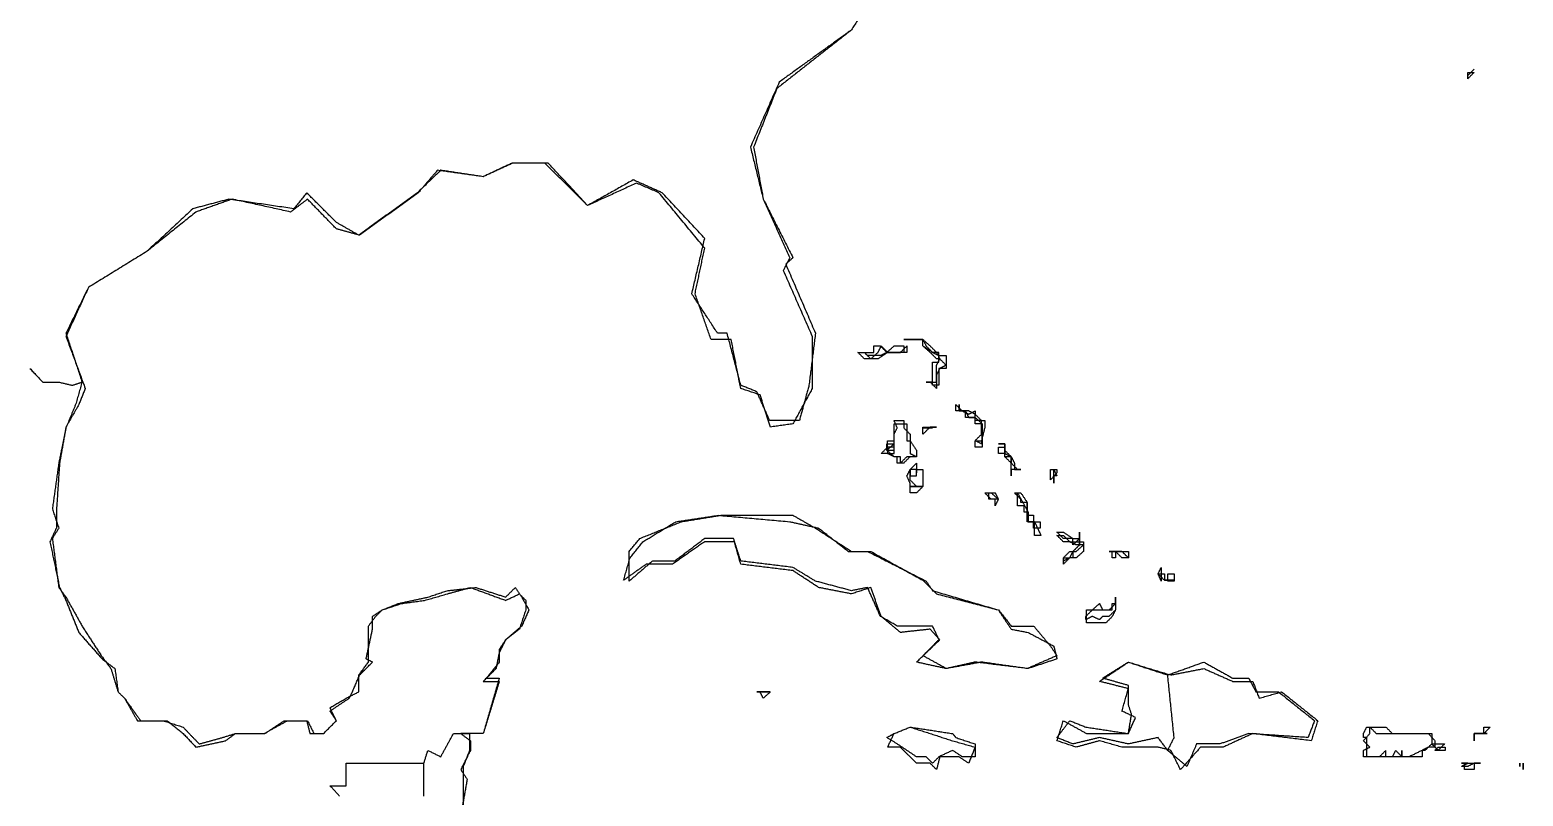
# Model space of a CAD drawing. Header units: millimetres. Extents: x 4 to 525, y -334 to -6.
# Drawn here: x 117.13 to 166.37, y -215.24 to -189.97 of the extents above; entities that cross this region are included whole.
import ezdxf

# ---------------------------------------------------------------- set-up
doc = ezdxf.new("R2010")
doc.units = ezdxf.units.MM
for name, color, linetype in [('boundaries229', 7, 'CONTINUOUS'), ('boundaries366', 7, 'CONTINUOUS'), ('boundaries371', 7, 'CONTINUOUS'), ('boundaries417', 7, 'CONTINUOUS'), ('boundaries418', 7, 'CONTINUOUS'), ('boundaries423', 7, 'CONTINUOUS'), ('boundaries424', 7, 'CONTINUOUS'), ('boundaries428', 7, 'CONTINUOUS'), ('boundaries429', 7, 'CONTINUOUS'), ('boundaries435', 7, 'CONTINUOUS'), ('boundaries437', 7, 'CONTINUOUS'), ('boundaries439', 7, 'CONTINUOUS'), ('boundaries441', 7, 'CONTINUOUS'), ('boundaries442', 7, 'CONTINUOUS'), ('boundaries448', 7, 'CONTINUOUS'), ('boundaries450', 7, 'CONTINUOUS'), ('boundaries452', 7, 'CONTINUOUS'), ('boundaries457', 7, 'CONTINUOUS'), ('boundaries468', 7, 'CONTINUOUS'), ('boundaries469', 7, 'CONTINUOUS'), ('boundaries473', 7, 'CONTINUOUS'), ('boundaries483', 7, 'CONTINUOUS'), ('boundaries484', 7, 'CONTINUOUS'), ('boundaries485', 7, 'CONTINUOUS'), ('boundaries487', 7, 'CONTINUOUS'), ('boundaries493', 7, 'CONTINUOUS'), ('boundaries494', 7, 'CONTINUOUS'), ('boundaries495', 7, 'CONTINUOUS'), ('boundaries496', 7, 'CONTINUOUS'), ('boundaries497', 7, 'CONTINUOUS'), ('boundaries498', 7, 'CONTINUOUS'), ('boundaries501', 7, 'CONTINUOUS'), ('boundaries504', 7, 'CONTINUOUS'), ('boundaries509', 7, 'CONTINUOUS'), ('boundaries510', 7, 'CONTINUOUS'), ('boundaries511', 7, 'CONTINUOUS'), ('boundaries512', 7, 'CONTINUOUS'), ('mapOutline133', 7, 'CONTINUOUS'), ('mapOutline134', 7, 'CONTINUOUS'), ('mapOutline136', 7, 'CONTINUOUS'), ('mapOutline139', 7, 'CONTINUOUS'), ('mapOutline140', 7, 'CONTINUOUS'), ('mapOutline141', 7, 'CONTINUOUS'), ('mapOutline142', 7, 'CONTINUOUS'), ('mapOutline145', 7, 'CONTINUOUS'), ('mapOutline146', 7, 'CONTINUOUS'), ('mapOutline150', 7, 'CONTINUOUS'), ('mapOutline152', 7, 'CONTINUOUS'), ('mapOutline153', 7, 'CONTINUOUS'), ('mapOutline155', 7, 'CONTINUOUS'), ('mapOutline156', 7, 'CONTINUOUS'), ('mapOutline157', 7, 'CONTINUOUS'), ('mapOutline158', 7, 'CONTINUOUS'), ('mapOutline159', 7, 'CONTINUOUS'), ('mapOutline160', 7, 'CONTINUOUS'), ('mapOutline161', 7, 'CONTINUOUS'), ('mapOutline162', 7, 'CONTINUOUS'), ('mapOutline163', 7, 'CONTINUOUS'), ('mapOutline164', 7, 'CONTINUOUS'), ('mapOutline165', 7, 'CONTINUOUS'), ('mapOutline167', 7, 'CONTINUOUS'), ('mapOutline169', 7, 'CONTINUOUS'), ('mapOutline170', 7, 'CONTINUOUS'), ('mapOutline179', 7, 'CONTINUOUS'), ('mapOutline252', 7, 'CONTINUOUS')]:
    doc.layers.add(name, color=color, linetype=linetype)

msp = doc.modelspace()

# ---------------------------------------------------------------- linework, layer by layer
at = {"layer": 'boundaries229'}
for points in [[(144.965, -188.78), (144.224, -189.971)], [(144.224, -189.971), (141.843, -191.691)], [(141.843, -191.691), (140.891, -193.834)], [(140.891, -193.834), (141.314, -195.554)], [(133.032, -194.363), (132.08, -194.813)], [(134.117, -194.363), (133.033, -194.363)], [(135.52, -195.765), (134.117, -194.363)], [(130.678, -194.601), (129.91, -195.342)], [(132.08, -194.813), (130.678, -194.601)], [(137.028, -194.919), (135.52, -195.765)], [(137.98, -195.342), (137.028, -194.919)], [(126.259, -195.342), (125.836, -195.871)], [(127.238, -196.321), (126.259, -195.342)], [(129.91, -195.342), (127.979, -196.744)], [(139.383, -196.85), (137.98, -195.342)], [(122.502, -195.871), (120.994, -197.273)], [(123.693, -195.554), (122.502, -195.871)], [(125.836, -195.871), (123.693, -195.554)], [(141.314, -195.554), (142.293, -197.485)], [(127.979, -196.744), (127.238, -196.321)], [(138.959, -198.676), (139.383, -196.85)], [(120.994, -197.273), (119.062, -198.464)], [(142.293, -197.485), (142.055, -197.697)], [(142.055, -197.697), (143.034, -199.972)], [(119.062, -198.464), (118.322, -199.972)], [(139.806, -199.972), (138.959, -198.676)], [(118.322, -199.972), (118.851, -201.586)], [(140.123, -199.972), (139.806, -199.972)], [(140.573, -201.692), (140.123, -199.972)], [(143.034, -199.972), (142.822, -201.692)], [(141.102, -201.904), (140.573, -201.692)], [(142.822, -201.692), (142.505, -202.856)], [(141.526, -202.856), (141.102, -201.904)], [(142.505, -202.856), (141.526, -202.856)]]:
    msp.add_open_spline(points, degree=1, dxfattribs=at)
at = {"layer": 'boundaries366'}
for points in [[(117.131, -201.136), (117.554, -201.586)], [(117.554, -201.586), (118.084, -201.586)], [(118.084, -201.586), (118.533, -201.692)], [(118.533, -201.692), (118.851, -201.586)]]:
    msp.add_open_spline(points, degree=1, dxfattribs=at)
at = {"layer": 'boundaries371'}
for points in [[(164.544, -191.479), (164.756, -191.267)], [(164.756, -191.267), (164.544, -191.479)]]:
    msp.add_open_spline(points, degree=1, dxfattribs=at)
at = {"layer": 'boundaries417'}
for points in [[(145.944, -200.184), (146.156, -200.184)], [(146.156, -200.184), (145.944, -200.184)], [(146.156, -200.184), (146.367, -200.184)], [(146.368, -200.184), (146.156, -200.184)], [(146.368, -200.184), (146.579, -200.184)], [(146.579, -200.184), (146.368, -200.184)], [(146.579, -200.184), (146.685, -200.395)], [(146.579, -200.395), (146.579, -200.184)], [(146.897, -200.607), (146.579, -200.395)], [(146.685, -200.395), (146.897, -200.607)], [(146.897, -200.607), (147.108, -200.713)], [(147.108, -200.607), (146.897, -200.607)], [(147.108, -200.713), (147.108, -200.607)], [(147.108, -200.713), (147.346, -200.713)], [(147.108, -200.925), (147.108, -200.713)], [(147.346, -200.713), (147.346, -200.925)], [(146.897, -201.374), (146.897, -200.925)], [(146.897, -200.925), (147.108, -200.925)], [(146.897, -201.586), (146.897, -201.374)], [(147.346, -201.136), (147.108, -201.136)], [(147.108, -201.136), (147.108, -201.374)], [(147.108, -201.374), (147.108, -201.586)], [(147.346, -200.925), (147.346, -201.136)], [(146.897, -201.586), (146.685, -201.586)], [(146.685, -201.586), (146.897, -201.586)], [(146.897, -201.692), (146.897, -201.586)], [(147.108, -201.692), (146.897, -201.692)], [(147.108, -201.586), (147.108, -201.692)]]:
    msp.add_open_spline(points, degree=1, dxfattribs=at)
at = {"layer": 'boundaries418'}
for points in [[(144.965, -200.607), (144.965, -200.395)], [(144.965, -200.395), (145.177, -200.395)], [(145.177, -200.395), (145.389, -200.607)], [(145.389, -200.607), (145.627, -200.395)], [(145.627, -200.395), (145.732, -200.395)], [(145.732, -200.395), (145.944, -200.395)], [(145.944, -200.395), (145.944, -200.607)], [(144.754, -200.713), (144.648, -200.607)], [(144.648, -200.607), (144.754, -200.607)], [(144.754, -200.607), (144.965, -200.607)], [(144.965, -200.713), (144.754, -200.713)], [(145.177, -200.713), (144.965, -200.713)], [(145.389, -200.607), (145.177, -200.713)], [(145.627, -200.607), (145.389, -200.607)], [(145.944, -200.607), (145.627, -200.607)]]:
    msp.add_open_spline(points, degree=1, dxfattribs=at)
at = {"layer": 'boundaries423'}
for points in [[(118.851, -201.586), (118.639, -202.327)], [(118.639, -202.327), (118.322, -203.094)], [(118.322, -203.094), (118.084, -204.258)], [(118.084, -204.258), (117.872, -205.766)], [(117.872, -205.766), (118.084, -206.401)], [(118.084, -206.401), (117.872, -206.745)], [(117.872, -206.745), (118.084, -208.359)], [(118.084, -208.359), (118.322, -208.677)], [(118.322, -208.677), (118.851, -209.629)], [(129.275, -208.889), (130.254, -208.677)], [(130.254, -208.677), (130.889, -208.465)], [(130.889, -208.465), (131.842, -208.359)], [(131.842, -208.359), (132.821, -208.677)], [(132.821, -208.677), (133.138, -208.359)], [(133.138, -208.359), (133.35, -208.677)], [(133.35, -208.677), (133.588, -209.1)], [(128.535, -209.312), (128.746, -209.1)], [(128.746, -209.1), (129.275, -208.889)], [(133.588, -209.1), (133.35, -209.629)], [(118.851, -209.629), (119.486, -210.608)], [(128.296, -209.629), (128.535, -209.312)], [(128.296, -210.608), (128.296, -209.629)], [(133.35, -209.629), (132.821, -210.079)], [(132.821, -210.079), (132.609, -210.397)], [(119.486, -210.608), (119.803, -211.032)], [(128.296, -210.82), (128.296, -210.608)], [(132.609, -210.397), (132.609, -210.82)], [(119.803, -211.032), (120.041, -211.799)], [(127.979, -211.243), (128.296, -210.82)], [(132.609, -210.82), (132.186, -211.349)], [(127.979, -211.799), (127.979, -211.243)], [(132.609, -211.349), (132.08, -213.175)], [(132.186, -211.349), (132.609, -211.349)], [(120.041, -211.799), (120.253, -212.011)], [(120.253, -212.011), (120.782, -212.751)], [(127.026, -212.328), (127.556, -212.011)], [(127.556, -212.011), (127.979, -211.799)], [(127.238, -212.751), (127.026, -212.328)], [(120.782, -212.751), (121.523, -212.751)], [(121.523, -212.751), (122.185, -212.963)], [(122.185, -212.963), (122.714, -213.519)], [(123.481, -213.307), (123.904, -213.175)], [(123.904, -213.175), (124.857, -213.175)], [(124.857, -213.175), (125.624, -212.751)], [(125.624, -212.751), (126.259, -212.751)], [(126.259, -212.751), (126.365, -213.175)], [(126.365, -213.175), (126.815, -213.175)], [(126.815, -213.175), (127.238, -212.751)], [(132.08, -213.175), (131.419, -213.175)], [(122.714, -213.519), (123.481, -213.307)]]:
    msp.add_open_spline(points, degree=1, dxfattribs=at)
at = {"layer": 'boundaries424'}
for points in [[(147.664, -202.327), (147.876, -202.539)], [(147.664, -202.539), (147.664, -202.327)], [(147.876, -202.539), (147.664, -202.539)], [(147.876, -202.539), (148.087, -202.644)], [(148.087, -202.539), (147.876, -202.539)], [(148.087, -202.644), (148.299, -202.539)], [(148.299, -202.644), (148.087, -202.539)], [(148.299, -202.539), (148.299, -202.644)], [(148.299, -202.644), (148.511, -202.856)], [(148.299, -202.856), (148.299, -202.644)], [(148.511, -202.856), (148.299, -202.856)], [(148.511, -202.856), (148.616, -202.856)], [(148.511, -203.094), (148.511, -202.856)], [(148.616, -202.856), (148.616, -203.094)], [(148.299, -203.517), (148.511, -203.306)], [(148.616, -203.094), (148.511, -203.517)], [(148.511, -203.306), (148.511, -203.094)], [(148.511, -203.623), (148.299, -203.517)], [(148.511, -203.517), (148.511, -203.623)]]:
    msp.add_open_spline(points, degree=1, dxfattribs=at)
at = {"layer": 'boundaries428'}
for points in [[(145.627, -202.856), (145.732, -202.856)], [(145.732, -203.094), (145.627, -202.856)], [(145.732, -202.856), (145.944, -202.856)], [(145.944, -202.856), (145.944, -203.094)], [(145.627, -203.306), (145.732, -203.094)], [(145.627, -203.518), (145.627, -203.306)], [(145.944, -203.094), (146.156, -203.306)], [(146.156, -203.306), (146.156, -203.517)], [(145.389, -203.835), (145.389, -203.623)], [(145.389, -203.623), (145.627, -203.623)], [(145.627, -203.623), (145.389, -203.835)], [(145.627, -204.047), (145.389, -203.835)], [(145.389, -203.835), (145.627, -203.835)], [(145.627, -203.623), (145.627, -203.518)], [(145.627, -203.835), (145.627, -203.623)], [(146.156, -203.517), (146.367, -203.835)], [(146.367, -203.835), (146.367, -204.047)], [(145.732, -204.047), (145.627, -204.047)], [(145.732, -204.258), (145.732, -204.047)], [(145.944, -204.258), (145.732, -204.258)], [(146.156, -204.047), (145.944, -204.258)], [(146.367, -204.047), (146.156, -204.047)]]:
    msp.add_open_spline(points, degree=1, dxfattribs=at)
at = {"layer": 'boundaries429'}
for points in [[(146.685, -203.094), (146.579, -203.094)], [(146.579, -203.094), (146.685, -203.094)], [(146.897, -203.094), (146.685, -203.094)], [(146.685, -203.094), (146.897, -203.094)]]:
    msp.add_open_spline(points, degree=1, dxfattribs=at)
at = {"layer": 'boundaries435'}
for points in [[(149.278, -203.623), (149.066, -203.623)], [(149.066, -203.623), (149.278, -203.623)], [(149.278, -203.835), (149.278, -203.623)], [(149.278, -203.623), (149.278, -203.835)], [(149.278, -204.047), (149.278, -203.835)], [(149.278, -203.835), (149.49, -204.047)], [(149.49, -204.047), (149.278, -204.047)], [(149.49, -204.258), (149.49, -204.047)], [(149.49, -204.047), (149.595, -204.258)], [(149.49, -204.47), (149.49, -204.258)], [(149.595, -204.258), (149.595, -204.47)], [(149.595, -204.47), (149.49, -204.47)], [(149.595, -204.47), (149.807, -204.47)], [(149.807, -204.47), (149.595, -204.47)]]:
    msp.add_open_spline(points, degree=1, dxfattribs=at)
at = {"layer": 'boundaries437'}
for points in [[(146.156, -204.47), (146.367, -204.258)], [(146.368, -204.258), (146.368, -204.47)], [(146.156, -204.576), (146.156, -204.47)], [(146.156, -204.814), (146.156, -204.576)], [(146.367, -205.026), (146.156, -204.814)], [(146.368, -204.47), (146.368, -204.576)], [(146.368, -204.576), (146.368, -204.47)], [(146.368, -204.47), (146.579, -204.47)], [(146.579, -204.47), (146.579, -204.814)], [(146.579, -204.814), (146.579, -205.026)], [(146.579, -205.026), (146.156, -205.026)], [(146.156, -205.026), (146.367, -205.026)], [(146.367, -205.026), (146.579, -205.026)], [(146.579, -205.026), (146.367, -205.026)]]:
    msp.add_open_spline(points, degree=1, dxfattribs=at)
at = {"layer": 'boundaries439'}
for points in [[(150.786, -204.576), (150.786, -204.47)], [(150.786, -204.47), (150.998, -204.47)], [(150.998, -204.576), (150.786, -204.814)], [(150.786, -204.814), (150.786, -204.576)], [(150.998, -204.47), (150.998, -204.576)]]:
    msp.add_open_spline(points, degree=1, dxfattribs=at)
at = {"layer": 'boundaries441'}
for points in [[(148.616, -205.237), (148.828, -205.237)], [(148.828, -205.449), (148.616, -205.237)], [(148.828, -205.237), (149.066, -205.449)], [(149.066, -205.449), (148.828, -205.449)]]:
    msp.add_open_spline(points, degree=1, dxfattribs=at)
at = {"layer": 'boundaries442'}
for points in [[(149.595, -205.237), (149.807, -205.237)], [(149.807, -205.449), (149.595, -205.237)], [(149.807, -205.237), (150.019, -205.555)], [(149.807, -205.555), (149.807, -205.449)], [(150.019, -205.555), (149.807, -205.555)], [(150.019, -205.555), (150.019, -205.766)], [(150.019, -205.766), (150.019, -205.555)], [(150.019, -205.766), (150.019, -205.978)], [(150.019, -205.978), (150.019, -205.766)], [(150.019, -205.978), (150.23, -205.978)], [(150.019, -206.19), (150.019, -205.978)], [(150.23, -206.19), (150.019, -206.19)], [(150.23, -205.978), (150.23, -206.19)], [(150.23, -206.19), (150.442, -206.19)], [(150.23, -206.401), (150.23, -206.19)], [(150.442, -206.19), (150.442, -206.401)], [(150.442, -206.401), (150.23, -206.401)]]:
    msp.add_open_spline(points, degree=1, dxfattribs=at)
at = {"layer": 'boundaries448'}
for points in [[(137.239, -206.745), (138.615, -206.19)], [(138.615, -206.19), (139.912, -205.978)], [(139.912, -205.978), (142.293, -205.978)], [(142.293, -205.978), (143.034, -206.401)], [(136.895, -207.169), (137.239, -206.745)], [(139.383, -206.745), (138.404, -207.486)], [(140.335, -206.745), (139.383, -206.745)], [(140.573, -207.486), (140.335, -206.745)], [(143.034, -206.401), (144.224, -207.169)], [(136.895, -208.148), (136.895, -207.169)], [(144.224, -207.169), (144.754, -207.169)], [(144.754, -207.169), (146.685, -208.148)], [(137.663, -207.486), (136.895, -208.148)], [(138.404, -207.486), (137.663, -207.486)], [(142.293, -207.698), (140.573, -207.486)], [(143.034, -208.148), (142.293, -207.698)], [(144.224, -208.465), (143.034, -208.148)], [(146.685, -208.148), (146.897, -208.465)], [(144.754, -208.359), (144.224, -208.465)], [(145.177, -209.312), (144.754, -208.359)], [(146.897, -208.465), (149.066, -209.1)], [(149.066, -209.1), (149.49, -209.629)], [(145.733, -209.629), (145.177, -209.312)], [(146.897, -209.629), (145.733, -209.629)], [(147.108, -210.079), (146.897, -209.629)], [(149.49, -209.629), (150.23, -209.629)], [(150.23, -209.629), (150.786, -210.291)], [(146.579, -210.608), (147.108, -210.079)], [(147.346, -211.032), (146.579, -210.608)], [(150.998, -210.608), (150.019, -211.032)], [(150.786, -210.291), (150.998, -210.608)], [(148.511, -210.82), (147.346, -211.032)], [(150.019, -211.032), (148.511, -210.82)]]:
    msp.add_open_spline(points, degree=1, dxfattribs=at)
at = {"layer": 'boundaries450'}
for points in [[(151.209, -206.745), (150.998, -206.534)], [(150.998, -206.534), (151.209, -206.534)], [(151.209, -206.534), (151.527, -206.745)], [(151.421, -206.745), (151.209, -206.745)], [(151.527, -206.745), (151.421, -206.745)]]:
    msp.add_open_spline(points, degree=1, dxfattribs=at)
at = {"layer": 'boundaries452'}
for points in [[(151.739, -206.745), (151.527, -206.957)], [(151.527, -206.957), (151.527, -206.745)], [(151.527, -206.745), (151.739, -206.745)], [(151.739, -206.745), (151.739, -206.534)], [(151.739, -206.534), (151.739, -206.957)], [(151.739, -206.957), (151.739, -206.745)], [(151.421, -207.38), (151.527, -207.169)], [(151.527, -207.169), (151.739, -206.957)], [(151.739, -206.957), (151.527, -207.169)], [(151.527, -207.169), (151.527, -207.38)], [(151.209, -207.486), (151.209, -207.38)], [(151.209, -207.38), (151.421, -207.38)], [(151.421, -207.38), (151.209, -207.486)], [(151.527, -207.38), (151.421, -207.38)]]:
    msp.add_open_spline(points, degree=1, dxfattribs=at)
at = {"layer": 'boundaries457'}
for points in [[(152.929, -207.169), (152.717, -207.169)], [(152.717, -207.169), (152.929, -207.169)], [(153.141, -207.169), (152.929, -207.169)], [(152.929, -207.169), (153.353, -207.169)], [(153.353, -207.38), (153.141, -207.169)], [(153.353, -207.169), (153.353, -207.38)]]:
    msp.add_open_spline(points, degree=1, dxfattribs=at)
at = {"layer": 'boundaries468'}
for points in [[(154.331, -207.91), (154.437, -207.698)], [(154.437, -207.698), (154.437, -207.91)], [(154.437, -208.148), (154.331, -207.91)], [(154.437, -207.91), (154.437, -208.148)]]:
    msp.add_open_spline(points, degree=1, dxfattribs=at)
at = {"layer": 'boundaries469'}
for points in [[(154.649, -208.148), (154.649, -207.91)], [(154.649, -207.91), (154.861, -207.91)], [(154.861, -208.148), (154.649, -208.148)], [(154.861, -207.91), (154.861, -208.148)]]:
    msp.add_open_spline(points, degree=1, dxfattribs=at)
at = {"layer": 'boundaries473'}
for points in [[(152.929, -208.889), (152.929, -208.677)], [(152.929, -208.677), (152.929, -208.889)], [(151.95, -209.312), (152.162, -209.1)], [(152.162, -209.1), (152.4, -208.889)], [(152.4, -208.889), (152.506, -209.1)], [(152.506, -209.1), (152.717, -209.1)], [(152.717, -209.1), (152.929, -208.889)], [(152.929, -209.1), (152.717, -209.312)], [(152.929, -208.889), (152.929, -209.1)], [(151.95, -209.418), (151.95, -209.312)], [(152.162, -209.312), (151.95, -209.418)], [(152.4, -209.418), (152.162, -209.312)], [(152.506, -209.312), (152.4, -209.418)], [(152.717, -209.312), (152.506, -209.312)]]:
    msp.add_open_spline(points, degree=1, dxfattribs=at)
at = {"layer": 'boundaries483'}
for points in [[(152.506, -211.349), (153.352, -210.82)], [(153.352, -210.82), (154.649, -211.243)], [(153.352, -211.587), (152.506, -211.349)], [(153.352, -212.222), (153.352, -211.587)], [(153.458, -212.54), (153.353, -212.222)], [(153.353, -213.175), (153.458, -212.54)], [(150.998, -213.307), (151.421, -212.751)], [(151.421, -212.751), (151.95, -212.963)], [(151.95, -212.963), (153.352, -213.175)], [(151.527, -213.519), (150.998, -213.307)], [(152.4, -213.307), (151.527, -213.519)], [(153.352, -213.519), (152.4, -213.307)], [(154.331, -213.307), (153.352, -213.519)], [(154.649, -213.73), (154.331, -213.307)]]:
    msp.add_open_spline(points, degree=1, dxfattribs=at)
at = {"layer": 'boundaries484'}
for points in [[(154.649, -211.243), (155.84, -210.82)], [(155.84, -210.82), (156.792, -211.349)], [(156.792, -211.349), (157.321, -211.349)], [(157.321, -211.349), (157.559, -211.799)], [(157.559, -211.799), (158.3, -211.799)], [(158.3, -211.799), (159.491, -212.751)], [(157.321, -213.175), (156.369, -213.519)], [(159.279, -213.307), (157.321, -213.175)], [(159.491, -212.751), (159.279, -213.307)], [(155.601, -213.519), (155.284, -214.26)], [(156.369, -213.519), (155.601, -213.519)], [(155.284, -214.26), (154.649, -213.73)]]:
    msp.add_open_spline(points, degree=1, dxfattribs=at)
at = {"layer": 'boundaries485'}
for points in [[(154.861, -213.307), (154.649, -211.243)], [(154.649, -213.73), (154.861, -213.307)]]:
    msp.add_open_spline(points, degree=1, dxfattribs=at)
at = {"layer": 'boundaries487'}
for points in [[(141.102, -211.799), (141.526, -211.799)], [(141.314, -211.799), (141.102, -211.799)], [(141.526, -211.799), (141.314, -211.799)]]:
    msp.add_open_spline(points, degree=1, dxfattribs=at)
at = {"layer": 'boundaries493'}
for points in [[(145.389, -213.307), (145.627, -213.175)], [(145.627, -213.175), (146.156, -212.963)], [(146.156, -212.963), (147.558, -213.175)], [(147.558, -213.175), (147.664, -213.307)], [(145.733, -213.519), (145.389, -213.307)], [(146.368, -213.942), (145.733, -213.519)], [(147.664, -213.307), (148.299, -213.519)], [(148.299, -213.519), (148.299, -213.942)], [(146.685, -213.942), (146.368, -213.942)], [(146.897, -214.154), (146.685, -213.942)], [(147.108, -213.942), (146.897, -214.154)], [(147.558, -213.73), (147.108, -213.942)], [(147.876, -213.942), (147.558, -213.73)], [(148.299, -213.942), (147.876, -213.942)]]:
    msp.add_open_spline(points, degree=1, dxfattribs=at)
at = {"layer": 'boundaries494'}
for points in [[(161.105, -213.175), (161.211, -212.963)], [(161.105, -213.307), (161.105, -213.175)], [(161.211, -212.963), (161.422, -212.963)], [(161.422, -212.963), (161.846, -212.963)], [(161.846, -212.963), (162.057, -213.175)], [(162.057, -213.175), (162.163, -213.175)], [(162.163, -213.175), (162.613, -213.175)], [(162.613, -213.175), (162.825, -213.175)], [(162.825, -213.175), (163.036, -213.175)], [(163.036, -213.175), (163.142, -213.175)], [(163.142, -213.175), (163.354, -213.175)], [(163.354, -213.175), (163.354, -213.307)], [(161.211, -213.307), (161.105, -213.307)], [(161.211, -213.519), (161.211, -213.307)], [(161.211, -213.73), (161.211, -213.519)], [(163.354, -213.519), (163.142, -213.73)], [(163.354, -213.307), (163.354, -213.519)], [(161.211, -213.942), (161.211, -213.73)], [(161.422, -213.942), (161.211, -213.942)], [(161.634, -213.942), (161.422, -213.942)], [(161.846, -213.73), (161.634, -213.942)], [(161.846, -213.942), (161.846, -213.73)], [(162.057, -213.942), (161.846, -213.942)], [(162.163, -213.73), (162.057, -213.942)], [(162.375, -213.942), (162.163, -213.73)], [(162.375, -213.942), (162.375, -213.73)], [(162.375, -213.73), (162.375, -213.942)], [(162.613, -213.942), (162.375, -213.942)], [(163.036, -213.73), (162.613, -213.942)], [(163.142, -213.73), (163.036, -213.73)]]:
    msp.add_open_spline(points, degree=1, dxfattribs=at)
at = {"layer": 'boundaries495'}
for points in [[(165.074, -213.175), (165.074, -212.963)], [(165.074, -212.963), (165.285, -212.963)], [(165.285, -212.963), (165.074, -213.175)]]:
    msp.add_open_spline(points, degree=1, dxfattribs=at)
at = {"layer": 'boundaries496'}
for points in [[(130.678, -213.942), (131.101, -213.175)], [(131.101, -213.175), (131.419, -213.175)], [(130.122, -214.154), (130.254, -213.73)], [(130.254, -213.73), (130.678, -213.942)]]:
    msp.add_open_spline(points, degree=1, dxfattribs=at)
at = {"layer": 'boundaries497'}
for points in [[(131.419, -213.175), (131.63, -213.175)], [(131.63, -213.175), (131.63, -213.73)]]:
    msp.add_open_spline(points, degree=1, dxfattribs=at)
at = {"layer": 'boundaries498'}
for points in [[(164.756, -213.175), (164.968, -213.175)], [(164.968, -213.175), (164.756, -213.175)]]:
    msp.add_open_spline(points, degree=1, dxfattribs=at)
at = {"layer": 'boundaries501'}
for points in [[(163.565, -213.73), (163.354, -213.519)], [(163.354, -213.519), (163.565, -213.519)], [(163.565, -213.519), (163.777, -213.519)], [(163.777, -213.519), (163.565, -213.73)]]:
    msp.add_open_spline(points, degree=1, dxfattribs=at)
at = {"layer": 'boundaries504'}
for points in [[(131.63, -213.73), (131.419, -214.26)], [(131.419, -214.26), (131.419, -214.471)], [(131.419, -214.471), (131.419, -215.874)]]:
    msp.add_open_spline(points, degree=1, dxfattribs=at)
at = {"layer": 'boundaries509'}
msp.add_open_spline([(130.122, -215.239), (130.122, -214.154)], degree=1, dxfattribs=at)
at = {"layer": 'boundaries510'}
for points in [[(127.556, -214.895), (127.556, -214.154)], [(127.556, -214.154), (130.122, -214.154)], [(127.344, -215.239), (127.026, -214.895)], [(127.026, -214.895), (127.556, -214.895)]]:
    msp.add_open_spline(points, degree=1, dxfattribs=at)
at = {"layer": 'boundaries511'}
for points in [[(164.333, -214.26), (164.544, -214.154)], [(164.544, -214.154), (164.333, -214.154)], [(164.333, -214.154), (164.544, -214.154)], [(164.544, -214.154), (164.756, -214.154)], [(164.756, -214.154), (164.544, -214.26)], [(164.756, -214.154), (164.968, -214.154)], [(164.968, -214.154), (164.756, -214.154)], [(164.544, -214.26), (164.333, -214.26)]]:
    msp.add_open_spline(points, degree=1, dxfattribs=at)
at = {"layer": 'boundaries512'}
for points in [[(166.264, -214.26), (166.264, -214.154)], [(166.264, -214.154), (166.264, -214.26)]]:
    msp.add_open_spline(points, degree=1, dxfattribs=at)
at = {"layer": 'mapOutline133'}
for points in [[(166.37, -214.365), (166.37, -214.154)], [(166.37, -214.154), (166.37, -214.365)]]:
    msp.add_open_spline(points, degree=1, dxfattribs=at)
at = {"layer": 'mapOutline134'}
for points in [[(164.439, -214.365), (164.439, -214.154)], [(164.439, -214.154), (164.544, -214.154)], [(164.544, -214.154), (164.756, -214.154)], [(164.756, -214.154), (164.756, -214.365)], [(164.544, -214.365), (164.439, -214.365)], [(164.756, -214.365), (164.544, -214.365)]]:
    msp.add_open_spline(points, degree=1, dxfattribs=at)
at = {"layer": 'mapOutline136'}
for points in [[(163.46, -213.73), (163.565, -213.625)], [(163.565, -213.625), (163.804, -213.625)], [(163.804, -213.625), (163.804, -213.73)], [(163.565, -213.73), (163.46, -213.73)], [(163.804, -213.73), (163.565, -213.73)]]:
    msp.add_open_spline(points, degree=1, dxfattribs=at)
at = {"layer": 'mapOutline139'}
for points in [[(164.756, -213.175), (164.756, -213.413)], [(164.756, -213.413), (164.756, -213.175)], [(164.968, -213.175), (164.756, -213.175)], [(164.756, -213.175), (164.968, -213.175)]]:
    msp.add_open_spline(points, degree=1, dxfattribs=at)
at = {"layer": 'mapOutline140'}
for points in [[(165.179, -213.175), (164.968, -213.175)], [(164.968, -213.175), (165.179, -213.175)]]:
    msp.add_open_spline(points, degree=1, dxfattribs=at)
at = {"layer": 'mapOutline141'}
for points in [[(161.105, -213.413), (161.316, -213.175)], [(161.316, -213.175), (161.316, -212.963)], [(161.316, -212.963), (161.528, -213.175)], [(161.528, -213.175), (161.634, -213.175)], [(161.634, -213.175), (161.846, -213.175)], [(161.846, -213.175), (162.084, -213.175)], [(162.084, -213.175), (162.295, -213.175)], [(162.295, -213.175), (162.613, -213.175)], [(162.613, -213.175), (162.825, -213.175)], [(162.825, -213.175), (163.036, -213.175)], [(163.036, -213.175), (163.248, -213.175)], [(163.248, -213.175), (163.46, -213.413)], [(161.316, -213.625), (161.105, -213.413)], [(161.105, -213.73), (161.316, -213.625)], [(163.248, -213.625), (163.036, -213.73)], [(163.46, -213.625), (163.248, -213.625)], [(163.46, -213.413), (163.46, -213.625)], [(161.105, -213.942), (161.105, -213.73)], [(161.316, -213.942), (161.105, -213.942)], [(161.528, -213.942), (161.316, -213.942)], [(161.634, -213.942), (161.528, -213.942)], [(161.846, -213.942), (161.634, -213.942)], [(162.084, -213.942), (161.846, -213.942)], [(162.295, -213.942), (162.084, -213.942)], [(162.507, -213.942), (162.295, -213.942)], [(162.613, -213.942), (162.507, -213.942)], [(163.036, -213.942), (162.613, -213.942)], [(163.036, -213.73), (163.036, -213.942)]]:
    msp.add_open_spline(points, degree=1, dxfattribs=at)
at = {"layer": 'mapOutline142'}
for points in [[(145.415, -213.625), (145.627, -213.175)], [(145.627, -213.175), (146.156, -212.963)], [(146.156, -212.963), (147.558, -213.413)], [(145.838, -213.625), (145.415, -213.625)], [(146.368, -214.154), (145.838, -213.625)], [(147.558, -213.413), (148.299, -213.625)], [(148.299, -213.625), (148.087, -214.154)], [(146.817, -214.154), (146.368, -214.154)], [(147.029, -214.365), (146.817, -214.154)], [(147.135, -213.942), (147.029, -214.365)], [(147.558, -213.942), (147.135, -213.942)], [(147.77, -213.942), (147.558, -213.942)], [(148.087, -214.154), (147.77, -213.942)]]:
    msp.add_open_spline(points, degree=1, dxfattribs=at)
at = {"layer": 'mapOutline145'}
for points in [[(141.314, -212.011), (141.208, -211.799)], [(141.208, -211.799), (141.552, -211.799)], [(141.552, -211.799), (141.314, -212.011)]]:
    msp.add_open_spline(points, degree=1, dxfattribs=at)
at = {"layer": 'mapOutline146'}
for points in [[(152.4, -211.455), (153.353, -210.82)], [(153.353, -210.82), (154.755, -211.243)], [(154.755, -211.243), (155.84, -211.032)], [(155.84, -211.032), (156.792, -211.455)], [(153.352, -211.693), (152.4, -211.455)], [(153.141, -212.434), (153.353, -211.693)], [(156.792, -211.455), (157.454, -211.455)], [(157.454, -211.455), (157.665, -212.011)], [(157.665, -212.011), (158.406, -211.799)], [(158.406, -211.799), (159.597, -212.751)], [(153.591, -212.646), (153.141, -212.434)], [(153.353, -213.175), (153.591, -212.646)], [(150.998, -213.413), (151.209, -212.751)], [(151.209, -212.751), (151.977, -213.175)], [(151.977, -213.175), (153.353, -213.175)], [(157.454, -213.175), (156.475, -213.625)], [(159.385, -213.413), (157.454, -213.175)], [(159.597, -212.751), (159.385, -213.413)], [(151.633, -213.625), (150.998, -213.413)], [(152.4, -213.413), (151.633, -213.625)], [(153.141, -213.625), (152.4, -213.413)], [(154.331, -213.625), (153.141, -213.625)], [(154.755, -213.73), (154.331, -213.625)], [(155.734, -213.625), (155.072, -214.365)], [(156.475, -213.625), (155.734, -213.625)], [(155.072, -214.365), (154.755, -213.73)]]:
    msp.add_open_spline(points, degree=1, dxfattribs=at)
at = {"layer": 'mapOutline150'}
for points in [[(151.977, -209.312), (151.977, -209.1)], [(151.977, -209.1), (152.188, -209.1)], [(152.188, -209.1), (152.4, -209.1)], [(152.4, -209.1), (152.612, -209.1)], [(152.612, -209.1), (152.823, -209.1)], [(152.823, -209.1), (152.823, -208.889)], [(152.823, -208.889), (152.929, -208.889)], [(152.929, -209.1), (152.823, -209.312)], [(152.929, -208.889), (152.929, -209.1)], [(151.977, -209.524), (151.977, -209.312)], [(152.188, -209.524), (151.977, -209.524)], [(152.4, -209.524), (152.188, -209.524)], [(152.612, -209.524), (152.4, -209.524)], [(152.823, -209.312), (152.612, -209.524)]]:
    msp.add_open_spline(points, degree=1, dxfattribs=at)
at = {"layer": 'mapOutline152'}
for points in [[(154.755, -208.121), (154.543, -208.121)], [(154.543, -208.121), (154.755, -208.121)], [(154.861, -208.121), (154.755, -208.121)], [(154.755, -208.121), (154.861, -208.121)]]:
    msp.add_open_spline(points, degree=1, dxfattribs=at)
at = {"layer": 'mapOutline153'}
for points in [[(154.543, -208.121), (154.331, -207.91)], [(154.331, -207.91), (154.543, -207.91)], [(154.543, -207.91), (154.543, -208.121)]]:
    msp.add_open_spline(points, degree=1, dxfattribs=at)
at = {"layer": 'mapOutline155'}
for points in [[(152.823, -207.38), (152.823, -207.169)], [(152.823, -207.169), (152.929, -207.169)], [(153.141, -207.38), (152.929, -207.169)], [(152.929, -207.169), (152.929, -207.38)], [(152.929, -207.169), (153.141, -207.169)], [(153.141, -207.169), (153.353, -207.38)], [(152.929, -207.38), (152.823, -207.38)], [(153.353, -207.38), (153.141, -207.38)]]:
    msp.add_open_spline(points, degree=1, dxfattribs=at)
at = {"layer": 'mapOutline156'}
for points in [[(151.209, -207.38), (151.421, -207.169)], [(151.633, -206.957), (151.421, -206.851)], [(151.421, -206.851), (151.633, -206.851)], [(151.421, -207.169), (151.633, -207.169)], [(151.633, -206.851), (151.871, -206.851)], [(151.633, -207.169), (151.871, -206.957)], [(151.871, -206.957), (151.633, -206.957)], [(151.871, -207.169), (151.633, -207.38)], [(151.871, -206.851), (151.871, -206.957)], [(151.871, -206.957), (151.871, -207.169)], [(151.421, -207.38), (151.209, -207.592)], [(151.209, -207.592), (151.209, -207.38)], [(151.633, -207.38), (151.421, -207.38)]]:
    msp.add_open_spline(points, degree=1, dxfattribs=at)
at = {"layer": 'mapOutline157'}
for points in [[(151.209, -206.851), (150.998, -206.64)], [(150.998, -206.64), (151.209, -206.64)], [(151.209, -206.64), (151.421, -206.851)], [(151.421, -206.851), (151.209, -206.851)]]:
    msp.add_open_spline(points, degree=1, dxfattribs=at)
at = {"layer": 'mapOutline158'}
for points in [[(137.345, -206.851), (138.43, -206.19)], [(138.43, -206.19), (139.832, -205.978)], [(139.832, -205.978), (142.187, -206.19)], [(142.187, -206.19), (143.14, -206.401)], [(143.14, -206.401), (144.119, -207.169)], [(136.922, -207.38), (137.345, -206.851)], [(139.382, -206.851), (138.324, -207.592)], [(140.361, -206.851), (139.382, -206.851)], [(140.573, -207.592), (140.361, -206.851)], [(144.119, -207.169), (144.859, -207.169)], [(144.859, -207.169), (146.579, -208.121)], [(136.71, -208.121), (136.922, -207.38)], [(137.451, -207.592), (136.71, -208.121)], [(138.324, -207.592), (137.451, -207.592)], [(142.293, -207.804), (140.573, -207.592)], [(143.14, -208.359), (142.293, -207.804)], [(146.579, -208.121), (147.029, -208.571)], [(144.224, -208.571), (143.14, -208.359)], [(144.859, -208.359), (144.224, -208.571)], [(145.203, -209.312), (144.859, -208.359)], [(147.029, -208.571), (149.066, -209.1)], [(149.066, -209.1), (149.49, -209.735)], [(145.838, -209.841), (145.203, -209.312)], [(146.817, -209.735), (145.838, -209.841)], [(147.135, -210.079), (146.817, -209.735)], [(149.49, -209.735), (150.045, -209.841)], [(146.368, -210.82), (147.135, -210.079)], [(150.045, -209.841), (150.892, -210.291)], [(150.998, -210.714), (150.045, -211.032)], [(150.892, -210.291), (150.998, -210.714)], [(147.346, -211.032), (146.368, -210.82)], [(148.299, -210.82), (147.346, -211.032)], [(150.045, -211.032), (148.299, -210.82)]]:
    msp.add_open_spline(points, degree=1, dxfattribs=at)
at = {"layer": 'mapOutline159'}
for points in [[(149.701, -205.661), (149.701, -205.237)], [(149.701, -205.237), (150.045, -205.872)], [(149.913, -205.661), (149.701, -205.661)], [(149.913, -205.872), (149.913, -205.661)], [(150.045, -205.872), (149.913, -205.872)], [(150.045, -205.978), (150.045, -205.872)], [(150.045, -205.872), (150.045, -205.978)], [(150.045, -206.19), (150.045, -205.978)], [(150.045, -205.978), (150.045, -206.19)], [(150.257, -206.19), (150.045, -206.19)], [(150.045, -206.19), (150.257, -206.19)], [(150.257, -206.401), (150.257, -206.19)], [(150.257, -206.19), (150.469, -206.64)], [(150.257, -206.64), (150.257, -206.401)], [(150.469, -206.64), (150.257, -206.64)]]:
    msp.add_open_spline(points, degree=1, dxfattribs=at)
at = {"layer": 'mapOutline160'}
for points in [[(148.749, -205.449), (148.749, -205.237)], [(148.749, -205.237), (148.96, -205.237)], [(148.96, -205.237), (149.066, -205.449)], [(148.96, -205.449), (148.749, -205.449)], [(149.066, -205.449), (148.96, -205.661)], [(148.96, -205.661), (148.96, -205.449)]]:
    msp.add_open_spline(points, degree=1, dxfattribs=at)
at = {"layer": 'mapOutline161'}
for points in [[(150.892, -204.47), (150.998, -204.682)], [(150.892, -204.682), (150.892, -204.47)], [(150.892, -204.682), (150.892, -204.92)], [(150.892, -204.92), (150.892, -204.682)], [(150.998, -204.682), (150.892, -204.682)]]:
    msp.add_open_spline(points, degree=1, dxfattribs=at)
at = {"layer": 'mapOutline162'}
for points in [[(146.156, -204.47), (146.368, -204.258)], [(146.368, -204.258), (146.368, -204.47)], [(146.05, -204.682), (146.156, -204.47)], [(146.156, -204.92), (146.05, -204.682)], [(146.156, -204.47), (146.156, -204.682)], [(146.368, -204.47), (146.156, -204.47)], [(146.156, -204.682), (146.368, -204.682)], [(146.368, -204.682), (146.368, -204.47)], [(146.368, -204.47), (146.579, -204.47)], [(146.579, -204.47), (146.579, -204.682)], [(146.579, -204.682), (146.579, -204.92)], [(146.156, -205.026), (146.156, -204.92)], [(146.156, -205.237), (146.156, -205.026)], [(146.156, -205.026), (146.368, -205.026)], [(146.368, -205.026), (146.156, -205.026)], [(146.368, -205.237), (146.156, -205.237)], [(146.579, -205.026), (146.368, -205.237)], [(146.579, -204.92), (146.579, -205.026)]]:
    msp.add_open_spline(points, degree=1, dxfattribs=at)
at = {"layer": 'mapOutline163'}
for points in [[(149.066, -203.941), (149.066, -203.729)], [(149.066, -203.729), (149.278, -203.729)], [(149.278, -203.729), (149.278, -203.941)], [(149.278, -203.941), (149.066, -203.941)], [(149.278, -204.047), (149.278, -203.941)], [(149.278, -203.941), (149.49, -204.047)], [(149.49, -204.258), (149.278, -204.047)], [(149.49, -204.047), (149.49, -204.258)], [(149.49, -204.47), (149.49, -204.258)], [(149.49, -204.258), (149.701, -204.47)], [(149.701, -204.47), (149.49, -204.47)], [(149.49, -204.47), (149.49, -204.682)], [(149.49, -204.682), (149.49, -204.47)]]:
    msp.add_open_spline(points, degree=1, dxfattribs=at)
at = {"layer": 'mapOutline164'}
for points in [[(146.817, -203.068), (146.579, -203.306)], [(146.579, -203.306), (146.579, -203.068)], [(146.579, -203.068), (146.817, -203.068)], [(147.029, -203.068), (146.817, -203.068)], [(146.817, -203.068), (147.029, -203.068)]]:
    msp.add_open_spline(points, degree=1, dxfattribs=at)
at = {"layer": 'mapOutline165'}
for points in [[(145.627, -203.068), (145.627, -202.962)], [(145.627, -202.962), (145.838, -202.962)], [(145.627, -203.306), (145.627, -203.068)], [(145.627, -203.518), (145.627, -203.306)], [(145.838, -202.962), (146.05, -202.962)], [(146.05, -202.962), (146.05, -203.306)], [(146.05, -203.306), (146.05, -203.518)], [(145.203, -203.941), (145.415, -203.729)], [(145.415, -203.729), (145.415, -203.518)], [(145.415, -203.518), (145.627, -203.518)], [(145.415, -203.729), (145.415, -203.941)], [(145.627, -203.729), (145.415, -203.729)], [(145.627, -203.941), (145.627, -203.729)], [(146.05, -203.518), (146.156, -203.518)], [(146.156, -203.517), (146.156, -203.729)], [(146.156, -203.729), (146.156, -203.941)], [(145.415, -203.941), (145.203, -203.941)], [(145.627, -204.047), (145.415, -203.941)], [(145.415, -203.941), (145.627, -203.941)], [(145.838, -204.047), (145.627, -204.047)], [(146.05, -204.047), (145.838, -204.258)], [(145.838, -204.258), (145.838, -204.047)], [(146.156, -204.047), (146.05, -204.047)], [(146.156, -203.941), (146.368, -204.047)], [(146.368, -204.047), (146.156, -204.047)]]:
    msp.add_open_spline(points, degree=1, dxfattribs=at)
at = {"layer": 'mapOutline167'}
for points in [[(147.77, -202.539), (147.77, -202.327)], [(147.77, -202.327), (147.77, -202.539)], [(147.981, -202.539), (147.77, -202.539)], [(147.77, -202.539), (147.981, -202.539)], [(147.981, -202.539), (148.087, -202.75)], [(147.981, -202.75), (147.981, -202.539)], [(148.087, -202.75), (147.981, -202.75)], [(148.087, -202.75), (148.299, -202.75)], [(148.299, -202.75), (148.087, -202.75)], [(148.299, -202.75), (148.537, -202.962)], [(148.299, -202.962), (148.299, -202.75)], [(148.537, -202.962), (148.299, -202.962)], [(148.537, -203.068), (148.537, -202.962)], [(148.537, -202.962), (148.537, -203.068)], [(148.537, -203.068), (148.537, -203.518)], [(148.537, -203.518), (148.537, -203.068)], [(148.299, -203.729), (148.299, -203.518)], [(148.299, -203.518), (148.537, -203.518)], [(148.537, -203.729), (148.299, -203.729)], [(148.537, -203.518), (148.537, -203.729)]]:
    msp.add_open_spline(points, degree=1, dxfattribs=at)
at = {"layer": 'mapOutline169'}
for points in [[(145.098, -200.607), (145.203, -200.395)], [(145.203, -200.395), (145.415, -200.607)], [(145.838, -200.607), (146.05, -200.395)], [(146.05, -200.395), (146.05, -200.607)], [(144.648, -200.819), (144.436, -200.607)], [(144.436, -200.607), (144.648, -200.607)], [(144.648, -200.607), (144.859, -200.819)], [(144.859, -200.819), (144.648, -200.819)], [(144.859, -200.819), (145.098, -200.607)], [(145.098, -200.819), (144.859, -200.819)], [(145.415, -200.607), (145.098, -200.819)], [(145.627, -200.607), (145.415, -200.607)], [(145.415, -200.607), (145.627, -200.607)], [(145.838, -200.607), (145.627, -200.607)], [(145.627, -200.607), (145.838, -200.607)], [(146.05, -200.607), (145.838, -200.607)]]:
    msp.add_open_spline(points, degree=1, dxfattribs=at)
at = {"layer": 'mapOutline170'}
for points in [[(146.156, -200.184), (146.05, -200.184)], [(146.05, -200.184), (146.156, -200.184)], [(146.367, -200.184), (146.156, -200.184)], [(146.156, -200.184), (146.367, -200.184)], [(146.579, -200.184), (146.367, -200.184)], [(146.367, -200.184), (146.579, -200.184)], [(146.579, -200.184), (146.817, -200.395)], [(146.579, -200.395), (146.579, -200.184)], [(146.817, -200.607), (146.579, -200.395)], [(146.817, -200.395), (147.029, -200.607)], [(147.029, -200.819), (146.817, -200.607)], [(147.029, -200.607), (147.135, -200.819)], [(147.135, -200.819), (147.029, -200.819)], [(147.029, -201.03), (147.135, -200.819)], [(147.135, -200.819), (147.346, -201.03)], [(147.029, -201.348), (147.029, -201.03)], [(147.135, -201.136), (147.029, -201.348)], [(147.029, -201.348), (147.029, -201.586)], [(147.029, -201.586), (147.029, -201.348)], [(147.346, -201.03), (147.135, -201.136)], [(146.817, -201.586), (147.029, -201.586)], [(147.029, -201.798), (146.817, -201.586)], [(147.029, -201.586), (147.029, -201.798)]]:
    msp.add_open_spline(points, degree=1, dxfattribs=at)
at = {"layer": 'mapOutline179'}
for points in [[(164.544, -191.585), (164.544, -191.373)], [(164.544, -191.373), (164.756, -191.373)], [(164.756, -191.373), (164.544, -191.585)]]:
    msp.add_open_spline(points, degree=1, dxfattribs=at)
at = {"layer": 'mapOutline252'}
for points in [[(144.224, -189.971), (141.764, -191.902)], [(141.764, -191.902), (140.996, -193.834)], [(140.996, -193.834), (141.314, -195.554)], [(133.059, -194.363), (132.08, -194.813)], [(134.223, -194.363), (133.059, -194.363)], [(135.52, -195.765), (134.223, -194.363)], [(130.572, -194.601), (129.937, -195.342)], [(132.08, -194.813), (130.572, -194.601)], [(129.937, -195.342), (128.005, -196.744)], [(137.134, -195.024), (135.52, -195.765)], [(137.874, -195.342), (137.134, -195.024)], [(139.383, -197.168), (137.874, -195.342)], [(123.799, -195.554), (122.608, -195.977)], [(125.73, -195.977), (123.799, -195.554)], [(126.286, -195.554), (125.73, -195.977)], [(127.238, -196.533), (126.286, -195.554)], [(141.314, -195.554), (142.187, -197.485)], [(122.608, -195.977), (120.994, -197.273)], [(128.005, -196.744), (127.238, -196.533)], [(120.994, -197.273), (119.063, -198.464)], [(139.065, -198.676), (139.383, -197.168)], [(142.187, -197.485), (141.975, -197.908)], [(141.975, -197.908), (142.928, -200.078)], [(119.063, -198.464), (118.322, -200.078)], [(139.594, -200.184), (139.065, -198.676)], [(118.322, -200.078), (118.957, -201.798)], [(140.256, -200.184), (139.594, -200.184)], [(140.573, -201.798), (140.256, -200.184)], [(142.928, -200.078), (142.928, -201.798)], [(118.957, -201.798), (118.745, -202.327)], [(141.208, -202.009), (140.573, -201.798)], [(142.928, -201.798), (142.293, -202.962)], [(118.745, -202.327), (118.322, -203.068)], [(141.552, -203.068), (141.208, -202.009)], [(118.322, -203.068), (118.11, -204.258)], [(142.293, -202.962), (141.552, -203.068)], [(118.11, -204.258), (118.004, -205.872)], [(118.004, -205.872), (118.004, -206.401)], [(118.004, -206.401), (117.793, -206.851)], [(117.793, -206.851), (118.11, -208.359)], [(118.11, -208.359), (118.322, -208.783)], [(130.149, -208.783), (130.889, -208.571)], [(130.889, -208.571), (131.657, -208.359)], [(131.657, -208.359), (132.821, -208.783)], [(132.821, -208.783), (133.271, -208.571)], [(133.271, -208.571), (133.482, -208.783)], [(118.322, -208.783), (118.745, -209.841)], [(128.429, -209.312), (128.746, -209.1)], [(128.746, -209.1), (129.381, -208.889)], [(129.381, -208.889), (130.149, -208.783)], [(133.482, -209.1), (133.271, -209.735)], [(133.482, -208.783), (133.482, -209.1)], [(128.217, -210.714), (128.429, -209.735)], [(128.429, -209.735), (128.429, -209.312)], [(133.271, -209.735), (132.821, -210.079)], [(118.745, -209.841), (119.512, -210.714)], [(132.821, -210.079), (132.609, -210.503)], [(119.512, -210.714), (119.936, -211.032)], [(128.429, -210.82), (128.217, -210.714)], [(132.609, -210.503), (132.503, -211.032)], [(119.936, -211.032), (120.041, -211.799)], [(128.005, -211.243), (128.429, -210.82)], [(132.503, -211.032), (132.08, -211.455)], [(127.767, -211.799), (128.005, -211.243)], [(132.08, -211.455), (132.609, -211.455)], [(132.609, -211.455), (132.08, -213.175)], [(120.041, -211.799), (120.253, -212.011)], [(120.253, -212.011), (120.676, -212.751)], [(127.026, -212.434), (127.661, -212.011)], [(127.661, -212.011), (127.767, -211.799)], [(127.238, -212.751), (127.026, -212.434)], [(120.676, -212.751), (121.655, -212.751)], [(121.655, -212.751), (122.185, -213.175)], [(122.185, -213.175), (122.608, -213.625)], [(123.587, -213.413), (123.904, -213.175)], [(123.904, -213.175), (124.883, -213.175)], [(124.883, -213.175), (125.518, -212.751)], [(125.518, -212.751), (126.286, -212.751)], [(126.286, -212.751), (126.497, -213.175)], [(126.497, -213.175), (126.815, -213.175)], [(126.815, -213.175), (127.238, -212.751)], [(132.08, -213.175), (131.339, -213.175)], [(131.339, -213.175), (131.657, -213.413)], [(122.608, -213.625), (123.587, -213.413)], [(131.657, -213.413), (131.657, -213.73)], [(131.657, -213.73), (131.339, -214.365)], [(131.339, -214.365), (131.551, -214.683)], [(131.551, -214.683), (131.339, -215.874)]]:
    msp.add_open_spline(points, degree=1, dxfattribs=at)

doc.saveas('drawing.dxf')
